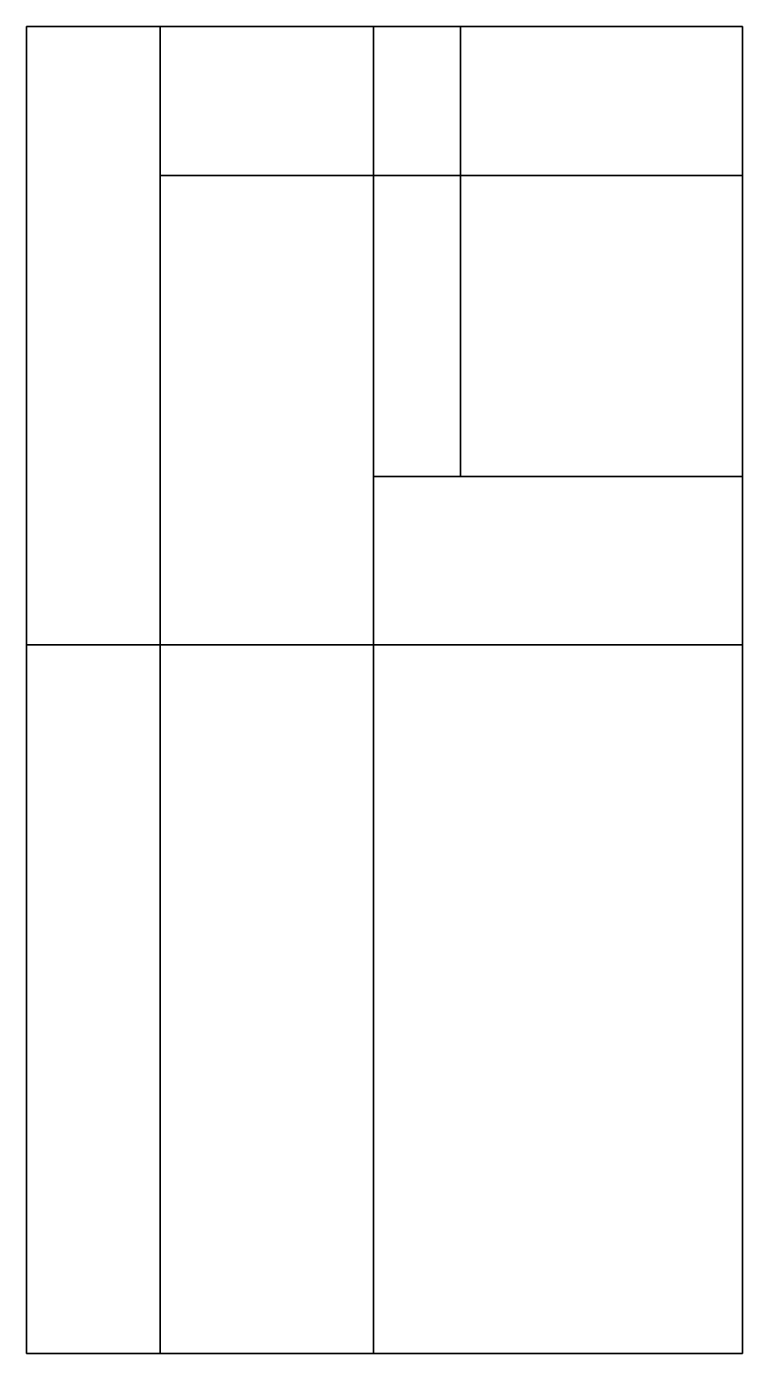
# Model space of a CAD drawing. Header units: metres. Extents: x -18.6 to 0, y -9.6 to 0.1.
# Drawn here: x -4.61 to 0.03, y -8.5 to 0.11 of the extents above; entities outside this region: 1.
import ezdxf

# ---------------------------------------------------------------- set-up
doc = ezdxf.new("R2010")
doc.units = ezdxf.units.M

msp = doc.modelspace()

# ---------------------------------------------------------------- linework, layer by layer
at = {"layer": 'BLOCK1_BATHROOM', "color": 43}
for points in [[(-1.79654, 0.1084, 4.369), (-1.79654, 0.1084), (-1.79654, -0.8586), (-1.79654, -0.8586, 4.369)], [(0.03446, 0.1084, 4.369), (0.03446, 0.1084), (-1.79654, 0.1084), (-1.79654, 0.1084, 4.369)], [(0.03446, -2.8126, 4.369), (0.03446, -2.8126), (0.03446, 0.1084), (0.03446, 0.1084, 4.369)], [(-2.36054, -0.8586, 4.369), (-2.36054, -0.8586), (-2.36054, -2.8126), (-2.36054, -2.8126, 4.369)], [(-1.79654, -0.8586, 4.369), (-1.79654, -0.8586), (-2.36054, -0.8586), (-2.36054, -0.8586, 4.369)], [(-2.36054, -2.8126, 4.369), (-2.36054, -2.8126), (0.03446, -2.8126), (0.03446, -2.8126, 4.369)]]:
    msp.add_3dface(points, dxfattribs=at)
at = {"layer": 'BLOCK1_BATHROOM', "color": 8}
for points in [[(0.03446, 0.1084), (0.03446, -2.8126), (-1.79654, -2.8126), (-1.79654, 0.1084)], [(-1.79654, -0.8586), (-1.79654, -2.8126), (-2.36054, -2.8126), (-2.36054, -0.8586)]]:
    msp.add_3dface(points, dxfattribs=at)
at = {"layer": 'BLOCK1_BATHROOM', "color": 15}
for points in [[(-1.79654, 0.1084, 4.369), (-1.79654, -0.8586, 4.369), (0.03446, -0.8586, 4.369), (0.03446, 0.1084, 4.369)], [(-2.36054, -0.8586, 4.369), (-2.36054, -2.8126, 4.369), (0.03446, -2.8126, 4.369), (0.03446, -0.8586, 4.369)]]:
    msp.add_3dface(points, dxfattribs=at)
at = {"layer": 'BLOCK1_CLOSET', "color": 43}
for points in [[(-3.74564, 0.1084, 4.369), (-3.74564, 0.1084), (-4.61364, 0.1084), (-4.61364, 0.1084, 4.369)], [(-4.61364, 0.1084, 4.369), (-4.61364, 0.1084), (-4.61364, -3.9046), (-4.61364, -3.9046, 4.369)], [(-3.74564, -3.9046, 4.369), (-3.74564, -3.9046), (-3.74564, 0.1084), (-3.74564, 0.1084, 4.369)], [(-4.61364, -3.9046, 4.369), (-4.61364, -3.9046), (-3.74564, -3.9046), (-3.74564, -3.9046, 4.369)]]:
    msp.add_3dface(points, dxfattribs=at)
at = {"layer": 'BLOCK1_CLOSET', "color": 8}
msp.add_3dface([(-3.74564, 0.1084), (-3.74564, -3.9046), (-4.61364, -3.9046), (-4.61364, 0.1084)], dxfattribs=at)
at = {"layer": 'BLOCK1_CLOSET', "color": 15}
msp.add_3dface([(-4.61364, 0.1084, 4.369), (-4.61364, -3.9046, 4.369), (-3.74564, -3.9046, 4.369), (-3.74564, 0.1084, 4.369)], dxfattribs=at)
at = {"layer": 'BLOCK1_LIVINGROOM', "color": 43}
for points in [[(-1.79654, 0.1084, 4.369), (-1.79654, 0.1084), (-3.74564, 0.1084), (-3.74564, 0.1084, 4.369)], [(-3.74564, 0.1084, 4.369), (-3.74564, 0.1084), (-3.74564, -3.9046), (-3.74564, -3.9046, 4.369)], [(-1.79654, -0.8586, 4.369), (-1.79654, -0.8586), (-1.79654, 0.1084), (-1.79654, 0.1084, 4.369)], [(-2.36054, -2.8126, 4.369), (-2.36054, -2.8126), (-2.36054, -0.8586), (-2.36054, -0.8586, 4.369)], [(-2.36054, -0.8586, 4.369), (-2.36054, -0.8586), (-1.79654, -0.8586), (-1.79654, -0.8586, 4.369)], [(0.03446, -2.8126, 4.369), (0.03446, -2.8126), (-2.36054, -2.8126), (-2.36054, -2.8126, 4.369)], [(0.03446, -8.5047, 4.369), (0.03446, -8.5047), (0.03446, -2.8126), (0.03446, -2.8126, 4.369)], [(-3.74564, -3.9046, 4.369), (-3.74564, -3.9046), (-4.61364, -3.9046), (-4.61364, -3.9046, 4.369)], [(-4.61364, -3.9046, 4.369), (-4.61364, -3.9046), (-4.61364, -8.5047), (-4.61364, -8.5047, 4.369)], [(-4.61364, -8.5047, 4.369), (-4.61364, -8.5047), (0.03446, -8.5047), (0.03446, -8.5047, 4.369)]]:
    msp.add_3dface(points, dxfattribs=at)
at = {"layer": 'BLOCK1_LIVINGROOM', "color": 8}
for points in [[(-2.36054, 0.1084), (-2.36054, -8.5047), (-3.74564, -8.5047), (-3.74564, 0.1084)], [(-1.79654, 0.1084), (-1.79654, -0.8586), (-2.36054, -0.8586), (-2.36054, 0.1084)], [(0.03446, -2.8126), (0.03446, -8.5047), (-2.36054, -8.5047), (-2.36054, -2.8126)], [(-3.74564, -3.9046), (-3.74564, -8.5047), (-4.61364, -8.5047), (-4.61364, -3.9046)]]:
    msp.add_3dface(points, dxfattribs=at)
at = {"layer": 'BLOCK1_LIVINGROOM', "color": 15}
for points in [[(-3.74564, 0.1084, 4.369), (-3.74564, -0.8586, 4.369), (-1.79654, -0.8586, 4.369), (-1.79654, 0.1084, 4.369)], [(-3.74564, -0.8586, 4.369), (-3.74564, -3.9046, 4.369), (-2.36054, -3.9046, 4.369), (-2.36054, -0.8586, 4.369)], [(-2.36054, -2.8126, 4.369), (-2.36054, -3.9046, 4.369), (0.03446, -3.9046, 4.369), (0.03446, -2.8126, 4.369)], [(-4.61364, -3.9046, 4.369), (-4.61364, -8.5047, 4.369), (0.03446, -8.5047, 4.369), (0.03446, -3.9046, 4.369)]]:
    msp.add_3dface(points, dxfattribs=at)
at = {"layer": 'BLOCK1_LIVINGROOM', "color": 45}
msp.add_3dface([(-2.81778, 0.1084, 1.91506), (-2.81778, 0.1084, 0.21456), (-3.55188, 0.1084, 0.21456), (-3.55188, 0.1084, 1.91506)], dxfattribs=at)
at = {"layer": 'BLOCK1_LIVINGROOM', "color": 143}
msp.add_3dface([(-3.30564, -8.5047, 2.219), (-3.30564, -8.5047, 0.8), (-0.64264, -8.5047, 0.8), (-0.64264, -8.5047, 2.219)], dxfattribs=at)

doc.saveas('drawing.dxf')
